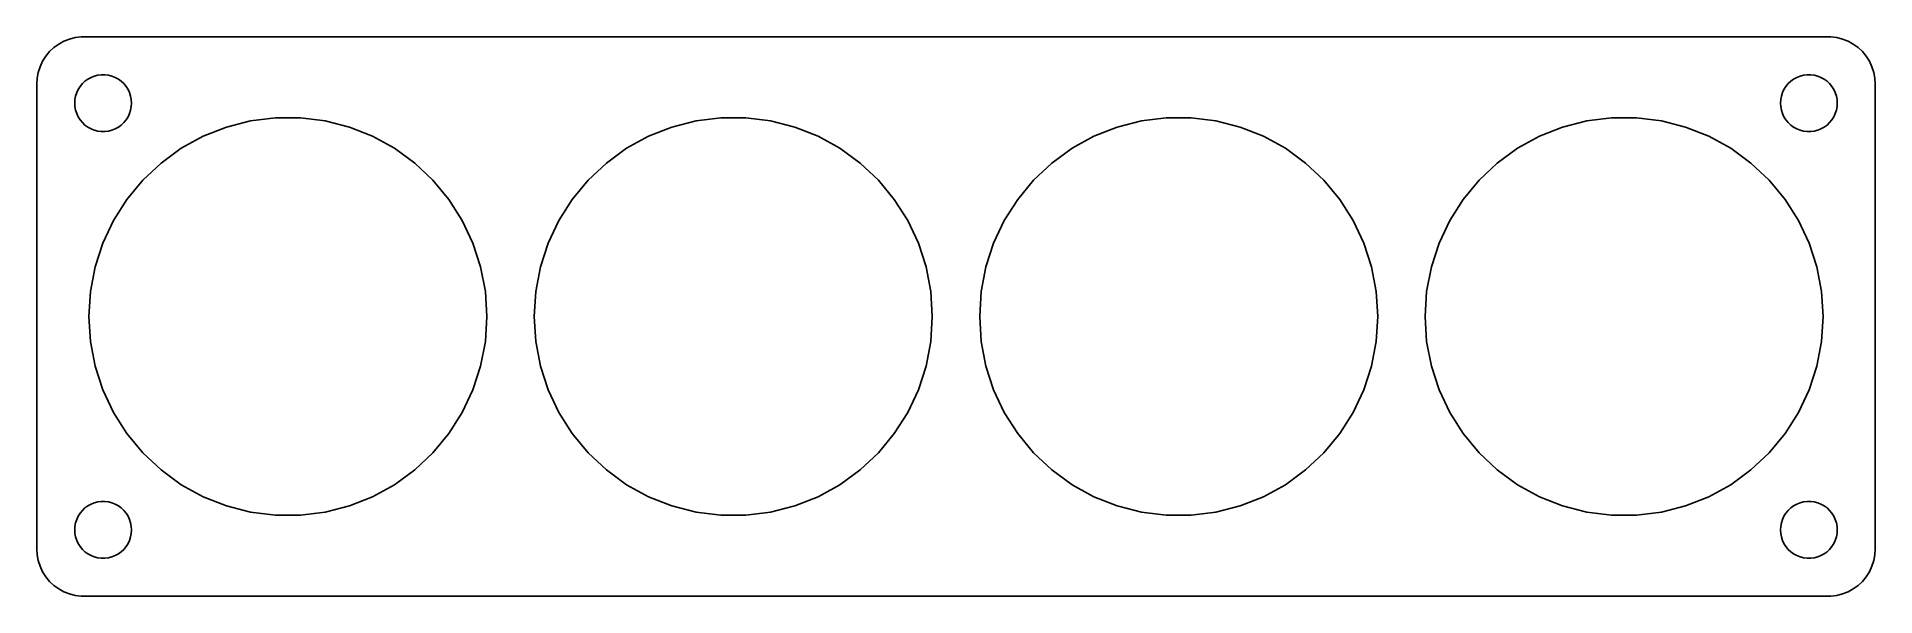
# Model space of a CAD drawing. Header units: metres. Extents: x -97 to 97, y -29 to 29.
import ezdxf

# ---------------------------------------------------------------- set-up
doc = ezdxf.new("R2010")
doc.units = ezdxf.units.M

msp = doc.modelspace()

# ---------------------------------------------------------------- linework, layer by layer
for p, q in [((-93.5451, 29.2553), (-94.1289, 29.0241)), ((-92.9369, 29.4114), (-93.5451, 29.2553)), ((-92.3139, 29.4901), (-92.9369, 29.4114)), ((92.3139, 29.4901), (-92.3139, 29.4901)), ((92.9369, 29.4114), (92.3139, 29.4901)), ((93.5451, 29.2553), (92.9369, 29.4114)), ((94.1289, 29.0241), (93.5451, 29.2553)), ((-96.0451, 27.4389), (-96.3815, 26.9088)), ((-95.6448, 27.9227), (-96.0451, 27.4389)), ((-95.1871, 28.3526), (-95.6448, 27.9227)), ((-94.6791, 28.7216), (-95.1871, 28.3526)), ((-94.1289, 29.0241), (-94.6791, 28.7216)), ((94.6791, 28.7216), (94.1289, 29.0241)), ((95.1871, 28.3526), (94.6791, 28.7216)), ((95.6448, 27.9227), (95.1871, 28.3526)), ((96.0451, 27.4389), (95.6448, 27.9227)), ((96.3815, 26.9088), (96.0451, 27.4389)), ((-96.8429, 25.7434), (-96.9606, 25.1267)), ((-96.6489, 26.3406), (-96.8429, 25.7434)), ((-96.3815, 26.9088), (-96.6489, 26.3406)), ((-91.2773, 25.2145), (-90.927, 25.3532)), ((-90.927, 25.3532), (-90.5621, 25.4469)), ((-90.5621, 25.4469), (-90.1884, 25.4941)), ((-90.1884, 25.4941), (-89.8116, 25.4941)), ((-89.8116, 25.4941), (-89.4379, 25.4469)), ((-89.4379, 25.4469), (-89.073, 25.3532)), ((-89.073, 25.3532), (-88.7227, 25.2145)), ((88.7227, 25.2145), (89.073, 25.3532)), ((89.073, 25.3532), (89.4379, 25.4469)), ((89.4379, 25.4469), (89.8116, 25.4941)), ((89.8116, 25.4941), (90.1884, 25.4941)), ((90.1884, 25.4941), (90.5621, 25.4469)), ((90.5621, 25.4469), (90.927, 25.3532)), ((90.927, 25.3532), (91.2773, 25.2145)), ((96.6489, 26.3406), (96.3815, 26.9088)), ((96.8429, 25.7434), (96.6489, 26.3406)), ((96.9606, 25.1267), (96.8429, 25.7434)), ((-96.9606, 25.1267), (-97, 24.5)), ((-97, 24.5), (-97, -24.5)), ((-92.9057, 23.2461), (-92.7893, 23.6044)), ((-92.7893, 23.6044), (-92.6289, 23.9453)), ((-92.6289, 23.9453), (-92.427, 24.2634)), ((-92.427, 24.2634), (-92.1869, 24.5536)), ((-92.1869, 24.5536), (-91.9123, 24.8115)), ((-91.9123, 24.8115), (-91.6075, 25.033)), ((-91.6075, 25.033), (-91.2773, 25.2145)), ((-88.7227, 25.2145), (-88.3925, 25.033)), ((-88.3925, 25.033), (-88.0877, 24.8115)), ((-88.0877, 24.8115), (-87.8131, 24.5536)), ((-87.8131, 24.5536), (-87.573, 24.2634)), ((-87.573, 24.2634), (-87.3711, 23.9453)), ((-87.3711, 23.9453), (-87.2107, 23.6044)), ((-87.2107, 23.6044), (-87.0943, 23.2461)), ((87.0943, 23.2461), (87.2107, 23.6044)), ((87.2107, 23.6044), (87.3711, 23.9453)), ((87.3711, 23.9453), (87.573, 24.2634)), ((87.573, 24.2634), (87.8131, 24.5536)), ((87.8131, 24.5536), (88.0877, 24.8115)), ((88.0877, 24.8115), (88.3925, 25.033)), ((88.3925, 25.033), (88.7227, 25.2145)), ((91.2773, 25.2145), (91.6075, 25.033)), ((91.6075, 25.033), (91.9123, 24.8115)), ((91.9123, 24.8115), (92.1869, 24.5536)), ((92.1869, 24.5536), (92.427, 24.2634)), ((92.427, 24.2634), (92.6289, 23.9453)), ((92.6289, 23.9453), (92.7893, 23.6044)), ((92.7893, 23.6044), (92.9057, 23.2461)), ((97, 24.5), (96.9606, 25.1267)), ((97, -24.5), (97, 24.5)), ((-93, 22.5), (-92.9763, 22.876)), ((-92.9763, 22.124), (-93, 22.5)), ((-92.9763, 22.876), (-92.9057, 23.2461)), ((-92.9057, 21.7539), (-92.9763, 22.124)), ((-92.7893, 21.3956), (-92.9057, 21.7539)), ((-92.6289, 21.0547), (-92.7893, 21.3956)), ((-87.2107, 21.3956), (-87.3711, 21.0547)), ((-87.0943, 21.7539), (-87.2107, 21.3956)), ((-87.0943, 23.2461), (-87.0237, 22.876)), ((-87.0237, 22.124), (-87.0943, 21.7539)), ((-87.0237, 22.876), (-87, 22.5)), ((-87, 22.5), (-87.0237, 22.124)), ((87, 22.5), (87.0237, 22.876)), ((87.0237, 22.124), (87, 22.5)), ((87.0237, 22.876), (87.0943, 23.2461)), ((87.0943, 21.7539), (87.0237, 22.124)), ((87.2107, 21.3956), (87.0943, 21.7539)), ((87.3711, 21.0547), (87.2107, 21.3956)), ((92.7893, 21.3956), (92.6289, 21.0547)), ((92.9057, 21.7539), (92.7893, 21.3956)), ((92.9057, 23.2461), (92.9763, 22.876)), ((92.9763, 22.124), (92.9057, 21.7539)), ((92.9763, 22.876), (93, 22.5)), ((93, 22.5), (92.9763, 22.124)), ((-92.427, 20.7366), (-92.6289, 21.0547)), ((-92.1869, 20.4464), (-92.427, 20.7366)), ((-91.9123, 20.1884), (-92.1869, 20.4464)), ((-91.6075, 19.967), (-91.9123, 20.1884)), ((-91.2773, 19.7855), (-91.6075, 19.967)), ((-90.927, 19.6468), (-91.2773, 19.7855)), ((-90.5621, 19.5531), (-90.927, 19.6468)), ((-90.1884, 19.5059), (-90.5621, 19.5531)), ((-89.8116, 19.5059), (-90.1884, 19.5059)), ((-89.4379, 19.5531), (-89.8116, 19.5059)), ((-89.073, 19.6468), (-89.4379, 19.5531)), ((-88.7227, 19.7855), (-89.073, 19.6468)), ((-88.3925, 19.967), (-88.7227, 19.7855)), ((-88.0877, 20.1884), (-88.3925, 19.967)), ((-87.8131, 20.4464), (-88.0877, 20.1884)), ((-87.573, 20.7366), (-87.8131, 20.4464)), ((-87.3711, 21.0547), (-87.573, 20.7366)), ((-79.4414, 19.0014), (-76.9893, 19.9722)), ((-76.9893, 19.9722), (-74.435, 20.628)), ((-74.435, 20.628), (-71.8186, 20.9586)), ((-71.8186, 20.9586), (-69.1814, 20.9586)), ((-69.1814, 20.9586), (-66.565, 20.628)), ((-66.565, 20.628), (-64.0106, 19.9722)), ((-64.0106, 19.9722), (-61.5586, 19.0014)), ((-32.4414, 19.0014), (-29.9893, 19.9722)), ((-29.9893, 19.9722), (-27.435, 20.628)), ((-27.435, 20.628), (-24.8186, 20.9586)), ((-24.8186, 20.9586), (-22.1814, 20.9586)), ((-22.1814, 20.9586), (-19.565, 20.628)), ((-19.565, 20.628), (-17.0106, 19.9722)), ((-17.0106, 19.9722), (-14.5586, 19.0014)), ((14.5586, 19.0014), (17.0106, 19.9722)), ((17.0106, 19.9722), (19.565, 20.628)), ((19.565, 20.628), (22.1814, 20.9586)), ((22.1814, 20.9586), (24.8186, 20.9586)), ((24.8186, 20.9586), (27.435, 20.628)), ((27.435, 20.628), (29.9893, 19.9722)), ((29.9893, 19.9722), (32.4414, 19.0014)), ((61.5586, 19.0014), (64.0106, 19.9722)), ((64.0106, 19.9722), (66.565, 20.628)), ((66.565, 20.628), (69.1814, 20.9586)), ((69.1814, 20.9586), (71.8186, 20.9586)), ((71.8186, 20.9586), (74.435, 20.628)), ((74.435, 20.628), (76.9893, 19.9722)), ((76.9893, 19.9722), (79.4414, 19.0014)), ((87.573, 20.7366), (87.3711, 21.0547)), ((87.8131, 20.4464), (87.573, 20.7366)), ((88.0877, 20.1884), (87.8131, 20.4464)), ((88.3925, 19.967), (88.0877, 20.1884)), ((88.7227, 19.7855), (88.3925, 19.967)), ((89.073, 19.6468), (88.7227, 19.7855)), ((89.4379, 19.5531), (89.073, 19.6468)), ((89.8116, 19.5059), (89.4379, 19.5531)), ((90.1884, 19.5059), (89.8116, 19.5059)), ((90.5621, 19.5531), (90.1884, 19.5059)), ((90.927, 19.6468), (90.5621, 19.5531)), ((91.2773, 19.7855), (90.927, 19.6468)), ((91.6075, 19.967), (91.2773, 19.7855)), ((91.9123, 20.1884), (91.6075, 19.967)), ((92.1869, 20.4464), (91.9123, 20.1884)), ((92.427, 20.7366), (92.1869, 20.4464)), ((92.6289, 21.0547), (92.427, 20.7366)), ((-83.8859, 16.1808), (-81.7524, 17.7309)), ((-81.7524, 17.7309), (-79.4414, 19.0014)), ((-61.5586, 19.0014), (-59.2476, 17.7309)), ((-59.2476, 17.7309), (-57.1141, 16.1808)), ((-36.8859, 16.1808), (-34.7523, 17.7309)), ((-34.7523, 17.7309), (-32.4414, 19.0014)), ((-14.5586, 19.0014), (-12.2476, 17.7309)), ((-12.2476, 17.7309), (-10.1141, 16.1808)), ((10.1141, 16.1808), (12.2476, 17.7309)), ((12.2476, 17.7309), (14.5586, 19.0014)), ((32.4414, 19.0014), (34.7523, 17.7309)), ((34.7523, 17.7309), (36.8859, 16.1808)), ((57.1141, 16.1808), (59.2476, 17.7309)), ((59.2476, 17.7309), (61.5586, 19.0014)), ((79.4414, 19.0014), (81.7524, 17.7309)), ((81.7524, 17.7309), (83.8859, 16.1808)), ((-85.8083, 14.3755), (-83.8859, 16.1808)), ((-57.1141, 16.1808), (-55.1917, 14.3755)), ((-38.8083, 14.3755), (-36.8859, 16.1808)), ((-10.1141, 16.1808), (-8.19165, 14.3755)), ((8.19165, 14.3755), (10.1141, 16.1808)), ((36.8859, 16.1808), (38.8083, 14.3755)), ((55.1917, 14.3755), (57.1141, 16.1808)), ((83.8859, 16.1808), (85.8083, 14.3755)), ((-87.4893, 12.3435), (-85.8083, 14.3755)), ((-55.1917, 14.3755), (-53.5106, 12.3435)), ((-40.4893, 12.3435), (-38.8083, 14.3755)), ((-8.19165, 14.3755), (-6.51064, 12.3435)), ((6.51064, 12.3435), (8.19165, 14.3755)), ((38.8083, 14.3755), (40.4893, 12.3435)), ((53.5106, 12.3435), (55.1917, 14.3755)), ((85.8083, 14.3755), (87.4893, 12.3435)), ((-88.9024, 10.1168), (-87.4893, 12.3435)), ((-53.5106, 12.3435), (-52.0975, 10.1168)), ((-41.9024, 10.1168), (-40.4893, 12.3435)), ((-6.51064, 12.3435), (-5.09755, 10.1168)), ((5.09755, 10.1168), (6.51064, 12.3435)), ((40.4893, 12.3435), (41.9024, 10.1168)), ((52.0975, 10.1168), (53.5106, 12.3435)), ((87.4893, 12.3435), (88.9024, 10.1168)), ((-90.0253, 7.73061), (-88.9024, 10.1168)), ((-52.0975, 10.1168), (-50.9747, 7.73061)), ((-43.0253, 7.73061), (-41.9024, 10.1168)), ((-5.09755, 10.1168), (-3.97469, 7.73061)), ((3.97469, 7.73061), (5.09755, 10.1168)), ((41.9024, 10.1168), (43.0253, 7.73061)), ((50.9747, 7.73061), (52.0975, 10.1168)), ((88.9024, 10.1168), (90.0253, 7.73061)), ((-90.8402, 5.22247), (-90.0253, 7.73061)), ((-50.9747, 7.73061), (-50.1597, 5.22247)), ((-43.8402, 5.22247), (-43.0253, 7.73061)), ((-3.97469, 7.73061), (-3.15974, 5.22247)), ((3.15974, 5.22247), (3.97469, 7.73061)), ((43.0253, 7.73061), (43.8402, 5.22247)), ((50.1597, 5.22247), (50.9747, 7.73061)), ((90.0253, 7.73061), (90.8402, 5.22247)), ((-91.3344, 2.63199), (-90.8402, 5.22247)), ((-50.1597, 5.22247), (-49.6656, 2.63199)), ((-44.3344, 2.63199), (-43.8402, 5.22247)), ((-3.15974, 5.22247), (-2.66559, 2.63199)), ((2.66559, 2.63199), (3.15974, 5.22247)), ((43.8402, 5.22247), (44.3344, 2.63199)), ((49.6656, 2.63199), (50.1597, 5.22247)), ((90.8402, 5.22247), (91.3344, 2.63199)), ((-91.5, 0), (-91.3344, 2.63199)), ((-49.6656, 2.63199), (-49.5, 0)), ((-44.5, 0), (-44.3344, 2.63199)), ((-2.66559, 2.63199), (-2.5, 0)), ((2.5, 0), (2.66559, 2.63199)), ((44.3344, 2.63199), (44.5, 0)), ((49.5, 0), (49.6656, 2.63199)), ((91.3344, 2.63199), (91.5, 0)), ((-91.3344, -2.63199), (-91.5, 0)), ((-49.5, 0), (-49.6656, -2.63199)), ((-44.3344, -2.63199), (-44.5, 0)), ((-2.5, 0), (-2.66559, -2.63199)), ((2.66559, -2.63199), (2.5, 0)), ((44.5, 0), (44.3344, -2.63199)), ((49.6656, -2.63199), (49.5, 0)), ((91.5, 0), (91.3344, -2.63199)), ((-90.8402, -5.22247), (-91.3344, -2.63199)), ((-49.6656, -2.63199), (-50.1597, -5.22247)), ((-43.8402, -5.22247), (-44.3344, -2.63199)), ((-2.66559, -2.63199), (-3.15974, -5.22247)), ((3.15974, -5.22247), (2.66559, -2.63199)), ((44.3344, -2.63199), (43.8402, -5.22247)), ((50.1597, -5.22247), (49.6656, -2.63199)), ((91.3344, -2.63199), (90.8402, -5.22247)), ((-90.0253, -7.73061), (-90.8402, -5.22247)), ((-50.1597, -5.22247), (-50.9747, -7.73061)), ((-43.0253, -7.73061), (-43.8402, -5.22247)), ((-3.15974, -5.22247), (-3.97469, -7.73061)), ((3.97469, -7.73061), (3.15974, -5.22247)), ((43.8402, -5.22247), (43.0253, -7.73061)), ((50.9747, -7.73061), (50.1597, -5.22247)), ((90.8402, -5.22247), (90.0253, -7.73061)), ((-88.9024, -10.1168), (-90.0253, -7.73061)), ((-50.9747, -7.73061), (-52.0975, -10.1168)), ((-41.9024, -10.1168), (-43.0253, -7.73061)), ((-3.97469, -7.73061), (-5.09755, -10.1168)), ((5.09755, -10.1168), (3.97469, -7.73061)), ((43.0253, -7.73061), (41.9024, -10.1168)), ((52.0975, -10.1168), (50.9747, -7.73061)), ((90.0253, -7.73061), (88.9024, -10.1168)), ((-87.4893, -12.3435), (-88.9024, -10.1168)), ((-52.0975, -10.1168), (-53.5106, -12.3435)), ((-40.4893, -12.3435), (-41.9024, -10.1168)), ((-5.09755, -10.1168), (-6.51064, -12.3435)), ((6.51064, -12.3435), (5.09755, -10.1168)), ((41.9024, -10.1168), (40.4893, -12.3435)), ((53.5106, -12.3435), (52.0975, -10.1168)), ((88.9024, -10.1168), (87.4893, -12.3435)), ((-85.8083, -14.3755), (-87.4893, -12.3435)), ((-53.5106, -12.3435), (-55.1917, -14.3755)), ((-38.8083, -14.3755), (-40.4893, -12.3435)), ((-6.51064, -12.3435), (-8.19165, -14.3755)), ((8.19165, -14.3755), (6.51064, -12.3435)), ((40.4893, -12.3435), (38.8083, -14.3755)), ((55.1917, -14.3755), (53.5106, -12.3435)), ((87.4893, -12.3435), (85.8083, -14.3755)), ((-83.8859, -16.1808), (-85.8083, -14.3755)), ((-55.1917, -14.3755), (-57.1141, -16.1808)), ((-36.8859, -16.1808), (-38.8083, -14.3755)), ((-8.19165, -14.3755), (-10.1141, -16.1808)), ((10.1141, -16.1808), (8.19165, -14.3755)), ((38.8083, -14.3755), (36.8859, -16.1808)), ((57.1141, -16.1808), (55.1917, -14.3755)), ((85.8083, -14.3755), (83.8859, -16.1808)), ((-81.7524, -17.7309), (-83.8859, -16.1808)), ((-57.1141, -16.1808), (-59.2476, -17.7309)), ((-34.7523, -17.7309), (-36.8859, -16.1808)), ((-10.1141, -16.1808), (-12.2476, -17.7309)), ((12.2476, -17.7309), (10.1141, -16.1808)), ((36.8859, -16.1808), (34.7523, -17.7309)), ((59.2476, -17.7309), (57.1141, -16.1808)), ((83.8859, -16.1808), (81.7524, -17.7309)), ((-79.4414, -19.0014), (-81.7524, -17.7309)), ((-76.9893, -19.9722), (-79.4414, -19.0014)), ((-61.5586, -19.0014), (-64.0106, -19.9722)), ((-59.2476, -17.7309), (-61.5586, -19.0014)), ((-32.4414, -19.0014), (-34.7523, -17.7309)), ((-29.9893, -19.9722), (-32.4414, -19.0014)), ((-14.5586, -19.0014), (-17.0106, -19.9722)), ((-12.2476, -17.7309), (-14.5586, -19.0014)), ((14.5586, -19.0014), (12.2476, -17.7309)), ((17.0106, -19.9722), (14.5586, -19.0014)), ((32.4414, -19.0014), (29.9893, -19.9722)), ((34.7523, -17.7309), (32.4414, -19.0014)), ((61.5586, -19.0014), (59.2476, -17.7309)), ((64.0106, -19.9722), (61.5586, -19.0014)), ((79.4414, -19.0014), (76.9893, -19.9722)), ((81.7524, -17.7309), (79.4414, -19.0014)), ((-92.7893, -21.3956), (-92.6289, -21.0547)), ((-92.6289, -21.0547), (-92.427, -20.7366)), ((-92.427, -20.7366), (-92.1869, -20.4464)), ((-92.1869, -20.4464), (-91.9123, -20.1884)), ((-91.9123, -20.1884), (-91.6075, -19.967)), ((-91.6075, -19.967), (-91.2773, -19.7855)), ((-91.2773, -19.7855), (-90.927, -19.6468)), ((-90.927, -19.6468), (-90.5621, -19.5531)), ((-90.5621, -19.5531), (-90.1884, -19.5059)), ((-90.1884, -19.5059), (-89.8116, -19.5059)), ((-89.8116, -19.5059), (-89.4379, -19.5531)), ((-89.4379, -19.5531), (-89.073, -19.6468)), ((-89.073, -19.6468), (-88.7227, -19.7855)), ((-88.7227, -19.7855), (-88.3925, -19.967)), ((-88.3925, -19.967), (-88.0877, -20.1884)), ((-88.0877, -20.1884), (-87.8131, -20.4464)), ((-87.8131, -20.4464), (-87.573, -20.7366)), ((-87.573, -20.7366), (-87.3711, -21.0547)), ((-87.3711, -21.0547), (-87.2107, -21.3956)), ((-74.435, -20.628), (-76.9893, -19.9722)), ((-71.8186, -20.9586), (-74.435, -20.628)), ((-69.1814, -20.9586), (-71.8186, -20.9586)), ((-66.565, -20.628), (-69.1814, -20.9586)), ((-64.0106, -19.9722), (-66.565, -20.628)), ((-27.435, -20.628), (-29.9893, -19.9722)), ((-24.8186, -20.9586), (-27.435, -20.628)), ((-22.1814, -20.9586), (-24.8186, -20.9586)), ((-19.565, -20.628), (-22.1814, -20.9586)), ((-17.0106, -19.9722), (-19.565, -20.628)), ((19.565, -20.628), (17.0106, -19.9722)), ((22.1814, -20.9586), (19.565, -20.628)), ((24.8186, -20.9586), (22.1814, -20.9586)), ((27.435, -20.628), (24.8186, -20.9586)), ((29.9893, -19.9722), (27.435, -20.628)), ((66.565, -20.628), (64.0106, -19.9722)), ((69.1814, -20.9586), (66.565, -20.628)), ((71.8186, -20.9586), (69.1814, -20.9586)), ((74.435, -20.628), (71.8186, -20.9586)), ((76.9893, -19.9722), (74.435, -20.628)), ((87.2107, -21.3956), (87.3711, -21.0547)), ((87.3711, -21.0547), (87.573, -20.7366)), ((87.573, -20.7366), (87.8131, -20.4464)), ((87.8131, -20.4464), (88.0877, -20.1884)), ((88.0877, -20.1884), (88.3925, -19.967)), ((88.3925, -19.967), (88.7227, -19.7855)), ((88.7227, -19.7855), (89.073, -19.6468)), ((89.073, -19.6468), (89.4379, -19.5531)), ((89.4379, -19.5531), (89.8116, -19.5059)), ((89.8116, -19.5059), (90.1884, -19.5059)), ((90.1884, -19.5059), (90.5621, -19.5531)), ((90.5621, -19.5531), (90.927, -19.6468)), ((90.927, -19.6468), (91.2773, -19.7855)), ((91.2773, -19.7855), (91.6075, -19.967)), ((91.6075, -19.967), (91.9123, -20.1884)), ((91.9123, -20.1884), (92.1869, -20.4464)), ((92.1869, -20.4464), (92.427, -20.7366)), ((92.427, -20.7366), (92.6289, -21.0547)), ((92.6289, -21.0547), (92.7893, -21.3956)), ((-93, -22.5), (-92.9763, -22.124)), ((-92.9763, -22.876), (-93, -22.5)), ((-92.9763, -22.124), (-92.9057, -21.7539)), ((-92.9057, -23.2461), (-92.9763, -22.876)), ((-92.9057, -21.7539), (-92.7893, -21.3956)), ((-92.7893, -23.6044), (-92.9057, -23.2461)), ((-87.2107, -21.3956), (-87.0943, -21.7539)), ((-87.0943, -23.2461), (-87.2107, -23.6044)), ((-87.0943, -21.7539), (-87.0237, -22.124)), ((-87.0237, -22.876), (-87.0943, -23.2461)), ((-87.0237, -22.124), (-87, -22.5)), ((-87, -22.5), (-87.0237, -22.876)), ((87, -22.5), (87.0237, -22.124)), ((87.0237, -22.876), (87, -22.5)), ((87.0237, -22.124), (87.0943, -21.7539)), ((87.0943, -23.2461), (87.0237, -22.876)), ((87.0943, -21.7539), (87.2107, -21.3956)), ((87.2107, -23.6044), (87.0943, -23.2461)), ((92.7893, -21.3956), (92.9057, -21.7539)), ((92.9057, -23.2461), (92.7893, -23.6044)), ((92.9057, -21.7539), (92.9763, -22.124)), ((92.9763, -22.876), (92.9057, -23.2461)), ((92.9763, -22.124), (93, -22.5)), ((93, -22.5), (92.9763, -22.876)), ((-97, -24.5), (-96.9606, -25.1267)), ((-96.9606, -25.1267), (-96.8429, -25.7434)), ((-92.6289, -23.9453), (-92.7893, -23.6044)), ((-92.427, -24.2634), (-92.6289, -23.9453)), ((-92.1869, -24.5536), (-92.427, -24.2634)), ((-91.9123, -24.8115), (-92.1869, -24.5536)), ((-91.6075, -25.033), (-91.9123, -24.8115)), ((-91.2773, -25.2145), (-91.6075, -25.033)), ((-90.927, -25.3532), (-91.2773, -25.2145)), ((-88.7227, -25.2145), (-89.073, -25.3532)), ((-88.3925, -25.033), (-88.7227, -25.2145)), ((-88.0877, -24.8115), (-88.3925, -25.033)), ((-87.8131, -24.5536), (-88.0877, -24.8115)), ((-87.573, -24.2634), (-87.8131, -24.5536)), ((-87.3711, -23.9453), (-87.573, -24.2634)), ((-87.2107, -23.6044), (-87.3711, -23.9453)), ((87.3711, -23.9453), (87.2107, -23.6044)), ((87.573, -24.2634), (87.3711, -23.9453)), ((87.8131, -24.5536), (87.573, -24.2634)), ((88.0877, -24.8115), (87.8131, -24.5536)), ((88.3925, -25.033), (88.0877, -24.8115)), ((88.7227, -25.2145), (88.3925, -25.033)), ((89.073, -25.3532), (88.7227, -25.2145)), ((91.2773, -25.2145), (90.927, -25.3532)), ((91.6075, -25.033), (91.2773, -25.2145)), ((91.9123, -24.8115), (91.6075, -25.033)), ((92.1869, -24.5536), (91.9123, -24.8115)), ((92.427, -24.2634), (92.1869, -24.5536)), ((92.6289, -23.9453), (92.427, -24.2634)), ((92.7893, -23.6044), (92.6289, -23.9453)), ((96.8429, -25.7434), (96.9606, -25.1267)), ((96.9606, -25.1267), (97, -24.5)), ((-96.8429, -25.7434), (-96.6489, -26.3406)), ((-96.6489, -26.3406), (-96.3815, -26.9088)), ((-96.3815, -26.9088), (-96.0451, -27.4389)), ((-90.5621, -25.4469), (-90.927, -25.3532)), ((-90.1884, -25.4941), (-90.5621, -25.4469)), ((-89.8116, -25.4941), (-90.1884, -25.4941)), ((-89.4379, -25.4469), (-89.8116, -25.4941)), ((-89.073, -25.3532), (-89.4379, -25.4469)), ((89.4379, -25.4469), (89.073, -25.3532)), ((89.8116, -25.4941), (89.4379, -25.4469)), ((90.1884, -25.4941), (89.8116, -25.4941)), ((90.5621, -25.4469), (90.1884, -25.4941)), ((90.927, -25.3532), (90.5621, -25.4469)), ((96.0451, -27.4389), (96.3815, -26.9088)), ((96.3815, -26.9088), (96.6489, -26.3406)), ((96.6489, -26.3406), (96.8429, -25.7434)), ((-96.0451, -27.4389), (-95.6448, -27.9227)), ((-95.6448, -27.9227), (-95.1871, -28.3526)), ((-95.1871, -28.3526), (-94.6791, -28.7216)), ((-94.6791, -28.7216), (-94.1289, -29.0241)), ((-94.1289, -29.0241), (-93.5451, -29.2553)), ((93.5451, -29.2553), (94.1289, -29.0241)), ((94.1289, -29.0241), (94.6791, -28.7216)), ((94.6791, -28.7216), (95.1871, -28.3526)), ((95.1871, -28.3526), (95.6448, -27.9227)), ((95.6448, -27.9227), (96.0451, -27.4389)), ((-93.5451, -29.2553), (-92.9369, -29.4114)), ((-92.9369, -29.4114), (-92.3139, -29.4901)), ((-92.3139, -29.4901), (92.3139, -29.4901)), ((92.3139, -29.4901), (92.9369, -29.4114)), ((92.9369, -29.4114), (93.5451, -29.2553))]:
    msp.add_line(p, q)

doc.saveas('drawing.dxf')
